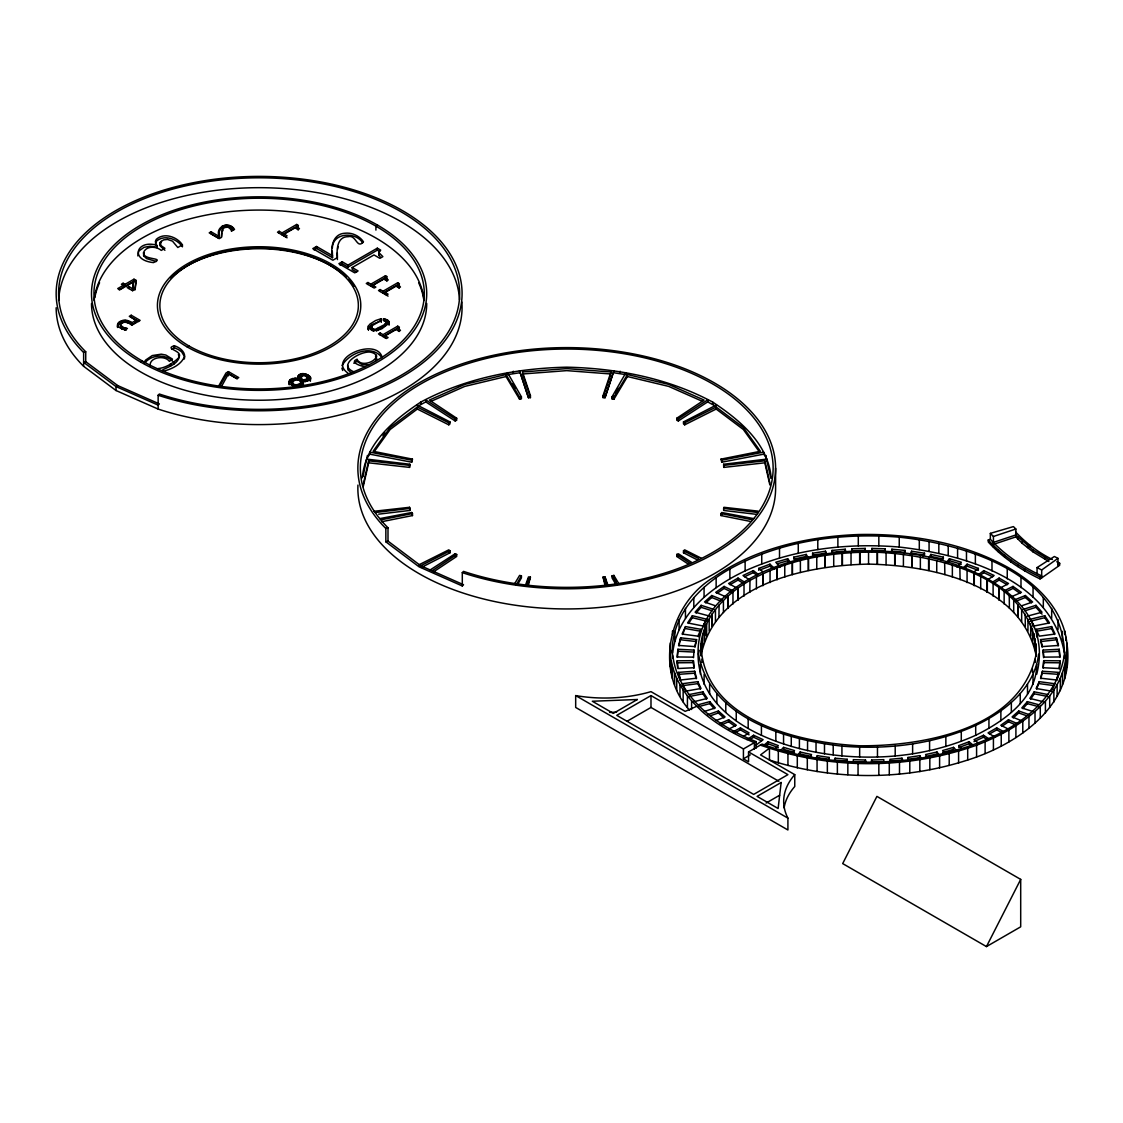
<?xml version="1.0" encoding="UTF-8"?>
<svg xmlns="http://www.w3.org/2000/svg" width="1123" height="1123" viewBox="0 0 1123 1123"><rect width="100%" height="100%" fill="white"/><g stroke="black" fill="none" stroke-linecap="round" stroke-linejoin="round"><path stroke-width="1.5" d="M689.508 710.143C653.432 669.968 669.182 603.444 714.186 576.941C756.2 547.912 807.914 536.485 858.295 534.534C910.121 533.411 963.436 542.395 1009.044 568.013C1036.824 584.086 1063.369 609.536 1066.85 643.1C1076.381 704.051 1018.519 744.086 967.703 760.018C903.875 780.696 833.266 780.696 769.452 760.018L769.452 748.157L760.327 745.125M218.957 236.111C215.181 225.835 229.752 221.147 234.539 229.429L232.222 230.777L228.348 227.099L224.123 227.59L221.807 230.833L221.526 237.332L219.238 238.652L209.201 232.854L211.068 231.773L219.069 236.392L219.069 238.371L211.068 233.752L211.068 231.773M386.424 321.922L384.417 324.659L376.205 328.899L376.205 330.878L386.059 325.165L386.424 321.922L383.434 320.195L383.533 318.651L388.277 320.56L389.232 324.252L388.965 321.403M370.983 326.793L372.99 328.927L372.99 330.906L370.969 329.376L371.334 326.133L381.273 320.406L381.118 318.707L375.573 320.546L370.029 324.028L368.344 326.091L368.428 329.895L368.344 326.091M865.412 763.163L865.51 760.032L853.298 759.667L853.298 761.647L865.51 762.012L865.51 760.032M871.813 551.533L871.897 548.403L885.247 548.81L885.247 550.789L871.897 550.382L871.897 548.403M221.456 236.995L221.807 232.812M184.326 359.023C186.264 352.313 180.045 347.54 174.374 345.786C162.807 349.071 185.927 350.755 177.771 358.658C172.324 363.571 165.474 367.853 158.006 368.611M677.885 649.276L677.885 651.242L694.028 652.07L694.028 650.091L677.885 649.276L677.183 656.969L693.396 657.137M677.323 657.404L677.885 651.242M693.523 657.699L694.028 650.091M700.963 643.872C702.465 720.068 798.832 742.893 859.909 745.784C923.99 746.234 1020.933 728.855 1036.178 654.021C1034.48 577.924 938.266 555.155 877.217 552.249C833.463 551.281 788.5 558.889 749.982 580.451C723.058 595.569 697.523 622.718 700.949 655.874C715.519 583.735 806.272 565.36 868.556 564.111C930.827 565.36 1021.439 583.707 1036.164 655.734M1043.73 660.661L1043.099 667.722L1059.242 668.536L1059.944 660.829L1043.73 660.661L1043.225 668.283M1059.382 668.971L1059.944 660.829M372.99 328.927L374.001 329.123L373.847 330.667L368.428 327.916M289.018 383.968L290.099 379.728L295.967 378.114L296.205 379.813L291.98 381.371L291.966 385.175C295.124 388.614 303.21 386.2 301.146 380.795L298.325 380.136L297.679 377.356C300.248 367.544 320.294 379.953 304.852 381.371L304.333 379.658L307.112 379.069L307.744 376.823C304.838 373.636 298.03 375.966 299.855 380.781L302.508 381.385L303.421 384.333L302.508 379.406L299.855 378.802L299.799 377.918M218.985 233.444C219.125 226.299 229.303 225.288 233.303 229.934M332.352 247.832C332.829 232.447 355.584 231.492 362.645 242.779M135.083 289.86L136.009 282.336L133.988 281.171L125.06 286.323L121.382 284.245L123.123 283.235L125.06 284.344L133.988 279.192L136.009 280.357L134.9 289.397L132.598 290.717L127.152 287.572L128.892 286.562L132.64 288.723L132.64 290.703L133.525 281.887L119.81 289.804L117.718 288.583L123.319 285.354L123.319 287.334L119.122 289.762M303.421 382.353L303.294 383.434C300.178 388.053 290.941 387.323 289.018 381.988M132.64 288.723L133.525 281.887M337.63 249.194L337.995 246.569M884.77 551.926L885.247 548.81M298.016 378.381L298.016 380.36L297.848 376.345M389.063 325.193L389.232 322.287M670.291 654.807L671.091 650.385M1064.436 658.246C1066.696 574.878 967.128 544.29 899.242 537.173C841.464 532.442 781.061 540.472 729.866 568.954C697.987 586.711 668.311 619.208 672.691 658.246M672.691 652.982C677.169 613.691 711.645 586.655 745.125 570.905C793.119 549.105 847.023 542.676 899.242 547.055C964.124 554.355 1050.875 579.187 1064.436 652.982M698.548 653.754L699.166 650.343M698.548 654.162C710.354 718.229 785.539 739.748 841.927 746.107C887.254 749.911 934.041 744.324 975.705 725.402C1004.776 711.729 1034.69 688.259 1038.578 654.162M1036.711 674.277C1055.423 600.3 972.139 562.693 912.634 554.074C861.86 546.69 808.476 551.379 761.422 572.632C732.35 586.304 702.437 609.775 698.548 643.872C690.575 716.671 774.323 747.75 833.21 754.909C881.246 760.748 931.36 755.288 975.705 735.284C1003.443 721.556 1036.711 698.632 1036.711 664.395M1064.436 654.948C1053.037 721.373 977.866 748.606 919.33 758.404C866.816 766.153 812.154 762.236 762.096 744.1L748.55 751.919L748.55 761.801L743.426 758.839L743.426 748.957L650.989 695.586L616.752 715.351L753.687 794.41L787.911 774.645L748.55 751.919M784.107 807.872A102.067 58.929 0 0 1 794.761 786.507L794.761 774.645L760.566 754.909L769.452 748.157C836.256 769.802 910.43 768.75 976.589 745.195C1017.003 729.739 1064.464 699.643 1066.289 651.859M368.176 329.011L371.545 324.856L381.118 320.687L381.118 318.707M846.545 762.391L847.205 759.302L835.133 758.193L834.094 761.254M891.227 552.319L891.887 549.217L905.082 550.424L905.082 552.404L891.887 551.196L891.887 549.217M362.28 477.822C365.326 443.445 393.934 419.876 420.788 402.076C465.652 378.044 516.201 368.302 566.736 367.179C617.271 368.302 667.82 378.044 712.684 402.076C739.524 419.876 768.146 443.445 771.192 477.822M363.052 476.433L366.547 459.096L409.811 464.248L409.558 467.393L368.653 462.816L363.22 486.652M366.828 459.911L367.375 455.503M363.22 484.631L368.653 460.795L409.558 465.371L409.811 464.248M756.537 514.362L723.647 510.446L723.647 508.438L723.914 507.301L757.997 511.119M117.718 323.859L117.62 327.481C115.908 319.76 127.531 318.356 131.784 322.778L131.784 324.744L136.108 322.245L136.108 320.28L129.285 316.335L131.209 315.226L140.136 320.392L131.742 325.221C129.005 322.034 122.716 320.294 120.428 324.856L120.737 327.888L123.109 329.39L123.109 327.411L120.428 324.856M117.522 326.653C119.557 321.066 127.825 321.234 131.784 324.744M304.333 379.658L304.333 381.638L307.112 381.048L308.123 377.609M179.189 357.507C176.901 364.343 168.689 366.8 162.807 369.72M680.664 637.822L678.573 645.43L694.674 646.581L696.583 639.605L680.664 637.822L678.994 645.893M695.053 647.157L696.583 639.605M1042.453 671.231L1040.544 678.208L1056.462 679.991L1058.54 672.368L1042.453 671.231L1040.923 678.783M1056.869 680.44L1058.54 674.347L1042.453 673.21M301.273 381.638C300.122 385.217 294.465 385.779 291.966 383.21L291.629 382.283M347.611 365.48L347.933 369.902L351.05 372.527M527.782 584.957L530.421 577.082L528.47 576.941L525.676 584.746M528.301 585.392L530.421 577.082M605.002 397.753L613.93 370.758L605.002 397.753L603.051 397.612L603.051 395.591L610.968 371.98L566.736 368.611L522.49 371.98L530.421 395.591L530.421 397.612L528.47 397.753L519.542 370.758L528.47 397.753M603.051 397.612L610.449 375.573M904.057 553.485L905.082 550.424M297.427 226.607L298.142 229.752L297.427 226.607L298.395 225.428L296.697 224.446L282.027 232.91L279.15 231.254L277.479 232.208L287.081 237.809M297.553 226.228L297.483 228.952M380.192 256.788L378.886 255.202L378.76 252.493L380.697 250.134L377.314 248.169L347.976 265.112L342.206 261.771L338.879 263.694L354.756 272.861L358.083 270.938L352.173 267.527L352.173 269.506L356.595 272.061M379.027 253.7L378.886 255.202M372.92 285.382L375.868 287.095L374.198 288.05L366.266 283.473L367.937 282.505L370.815 284.175L385.484 275.711L387.182 276.679L386.27 278.237L388.263 279.936L386.775 280.792L383.827 279.094L372.92 285.382L372.92 287.362M388.081 296.121L378.493 290.52L380.15 289.566L383.041 291.236L397.71 282.757L399.395 283.74L398.497 285.298L400.476 286.983L398.988 287.853L396.04 286.14L385.133 292.443L385.133 294.423M385.133 335.847L388.081 337.546L386.424 338.514L378.493 333.924L380.15 332.969L383.041 334.64L397.71 326.161L399.395 327.144L398.497 328.702L400.476 330.401L398.988 331.257L396.04 329.544L385.133 335.847L385.133 337.826M526.238 585.195L528.47 578.949M365.143 366.519C361.578 366.603 349 362.168 357.03 359.346C362.547 370.365 387.351 355.612 370.253 352.117C360.932 350.825 336.689 364.694 353.689 371.741M375.559 360.988L376.682 355.977M299.799 379.897L300.641 378.549M291.629 384.263L293.033 382.494M144.249 252.689L143.646 255.749L146.566 258.571L156.336 261.491M827.946 760.496L829.153 757.449L817.333 755.639L815.761 758.615M910.388 554.271L911.609 551.225L924.51 553.218L924.51 555.197L911.609 553.204L911.609 551.225M164.913 250.289L160.07 245.867L160.407 242.105L163.551 239.887L167.509 239.438L172.493 241.15L177.813 247.495L182.417 244.842C177.069 236.785 164.042 232.208 156.251 239.381L155.381 241.417L157.038 247.327L150.271 246.19L144.095 247.313L138.676 251.131L137.806 255.904M160.042 244.954L161.15 241.277M155.381 243.396L156.251 241.361C164.042 234.188 177.069 238.75 182.417 246.807L182.417 244.842M342.066 365.677C348.804 353.029 372.064 343.891 381.89 357.647M685.507 626.592L682.054 634.046L697.86 636.151L701.019 629.329L685.507 626.592L682.742 634.523M698.492 636.755L700.387 632.67M1052.307 689.719L1055.073 683.767L1039.266 681.661L1036.108 688.469L1051.605 691.207M1036.74 689.087L1039.266 681.661M184.326 357.058C180.635 365.017 171.552 369.06 163.495 371.222M289.102 383.154L291.011 381.076L295.967 380.093L295.967 378.114M120.933 325.824L120.47 327.383M986.457 946.591L1020.695 879.393L876.923 796.389L842.685 863.587L986.457 946.591L1020.695 926.826L1020.695 879.393M922.938 556.208L924.51 553.218M228.432 373.847L221.526 386.438L219.196 385.091L225.99 373.033L228.432 371.629L238.764 377.595L236.841 378.704L228.432 373.847L228.432 375.812M219.196 387.07L225.99 375.012L228.432 373.608L237.276 378.718M715.225 406.007L707.701 401.894L678.334 420.943L676.776 420.255L676.776 418.233L704.093 400.069L668.69 384.389L627.462 374.535L627.462 376.542L613.874 399.283L612.049 398.847L612.049 396.826L625.96 372.625L625.96 374.647L613.93 372.78M612.049 398.847L613.79 395.829M615.53 392.797L618.141 388.263M516.201 584.929L521.423 575.846L519.598 575.411L514.502 583.932M517.942 583.918L521.423 577.868L521.423 575.846M809.767 757.492L811.522 754.544L800.109 752.017L797.4 755.709M929.114 557.373L930.869 554.411L943.334 557.176L943.334 559.156L930.869 556.39L930.869 554.411M613.874 399.283L613.874 397.275L627.462 374.535M389.063 323.213L381.806 328.786L376.261 330.625L376.205 328.899M297.848 378.325L302.48 375.784L302.48 373.805M692.372 615.727L687.585 622.928L702.914 625.974L707.293 619.377L692.372 615.727L692.372 617.692L688.539 623.462M1047.843 694.547L1034.213 691.838L1029.833 698.422L1043.099 701.678M1030.703 699.082L1034.213 693.803L1034.213 691.838M367.375 457.51L369.776 454.169L369.776 452.148L411.706 460.177L412.464 459.125L373.075 451.278L390.144 427.484L417.307 407.045L448.779 422.81L448.779 424.831L417.307 409.053L417.307 407.045M382.929 435.822L384.95 433.001M374.071 451.895L390.144 429.491L417.307 409.053M369.776 454.169L411.706 462.185L412.464 459.125M750.122 521.367L721.008 515.569L721.008 513.548L721.766 512.509L753.631 518.601M721.008 515.569L721.766 514.516M222.27 231.422L223 230.412M940.625 560.868L943.334 557.176M791.589 754.207L794.523 750.571L783.629 747.371L780.26 750.88M946.507 562.384L949.44 558.749L961.344 562.244L956.866 566.918M947.489 563.142L949.44 560.728L949.44 558.749M713.751 609.354L701.145 605.325L695.081 612.203L709.778 616.148M696.092 613.032L701.145 607.304L701.145 605.325M1038.775 704.725L1027.348 701.65L1021.79 707.939L1032.823 711.477M1022.899 708.655L1027.348 703.63L1027.348 701.65M145.611 362.069C152.307 354.686 165.376 353.942 172.493 361.115M158.146 409.067L158.146 395.24L159.34 394.019A200.54 115.781 0 0 0 456.71 313.359A200.54 115.781 0 0 0 223.716 179.624A200.54 115.781 0 0 0 85.727 351.766L83.635 352.468L83.635 366.309L116.02 390.523L158.146 409.067A202.954 117.185 0 0 0 364.877 407.424A202.954 117.185 0 0 0 461.848 302.003M462.297 585.967L462.297 572.632L463.532 571.396A206.393 119.164 0 0 0 769.999 488.884A206.393 119.164 0 0 0 530.898 350.853A206.393 119.164 0 0 0 387.996 527.782L385.849 528.498L385.849 541.819L419.047 566.806L462.297 585.967L463.532 584.732L420.788 565.795L387.996 541.118L387.996 527.782M774.758 749.041L778.337 745.602L768.076 741.756L764.089 745.054M963.562 567.62L967.128 564.181L978.344 568.378L978.344 570.344L967.128 566.146L964.741 568.449M297.553 228.194L298.395 227.407L296.697 226.425L282.027 234.889L282.027 232.91M722.089 599.696L711.771 595.513L704.486 601.984L715.295 605.732M705.707 602.883L711.771 597.492L711.771 595.513M1029.552 714.747L1018.729 710.999L1012.076 716.923L1020.933 720.503M1013.185 717.906L1018.729 712.979L1018.729 710.999M974.357 571.663L978.344 568.378M765.423 745.925L768.076 743.735L768.076 741.756M755.807 745.293L763.121 739.678L753.617 735.242L746.977 739.65M978.877 574.386L983.762 570.638L994.136 575.495L987.496 579.917M980.098 575.425L983.762 572.618L983.762 570.638M418.247 406.007L425.771 401.894L455.138 420.943L456.696 420.255L456.696 418.233L429.379 400.069L464.782 384.389L506.01 374.535L519.598 397.275L519.598 399.283L521.423 398.847L521.423 396.826L507.512 372.625L507.512 374.647L519.542 372.78M448.779 422.81L449.972 421.911L416.97 404.954M448.779 424.831L449.972 423.918L449.972 421.911M697.004 559.717L683.5 552.783L683.5 550.775L684.693 549.863L701.173 558.131M683.5 552.783L684.693 551.884M733.277 591.007L724.096 586.403L715.688 592.397L725.767 596.776M717.092 593.379L724.096 588.382L724.096 586.403M1040.066 578.906L1040.066 576.941L1041.681 575.902C1022.576 566.834 1004.65 554.987 990.346 539.293L988.24 539.995L988.24 541.974C1002.699 557.78 1020.807 569.74 1040.066 578.906L1041.681 577.882L1041.681 569.979L1057.964 558.356L1054.371 556.489L1037.062 567.578L1037.062 573.516M1041.681 577.882L1059.677 565.276L1059.677 563.297L1056.757 561.781M1017.115 723.535L1008.482 719.773L1000.79 725.261L1008.44 729.108M1002.067 726.328L1008.482 721.752L1008.482 719.773M432.257 570.695L456.696 554.439L455.138 553.751L430.179 569.951M433.689 571.761L456.696 556.461L456.696 554.439M749.631 739.86L753.617 737.221L753.617 735.242M676.776 418.233L678.334 418.921L707.701 399.872L707.701 401.894M743.552 736.309L749.083 732.884L740.436 727.886L733.024 731.873M992.199 582.36L999.105 578.078L1008.552 583.539L1001.14 587.526M993.574 583.483L999.105 580.058L999.105 578.078M160.042 242.975L161.136 245.726L164.913 248.309L161.277 250.401C156.251 246.134 146.088 245.558 143.463 252.717C143.14 260.592 166.036 257.293 153.43 262.6C129.089 260.017 136.866 239.101 157.038 245.347M284.133 236.111L284.133 234.131L295.04 227.829L297.988 229.527L299.476 228.671L298.142 227.772M131.784 322.778L136.108 320.28M285.424 236.785L287.081 235.83L284.133 234.131M314.033 249.882L316.518 248.45L332.52 257.686L332.52 255.707L316.518 246.47L312.784 248.632L332.871 260.227L337.447 257.588L337.293 252.956M377.623 225.162L375.91 226.144L375.91 230.103M171.594 349.365L174.374 347.751L178.529 349.632L181.645 351.822L184.495 356.595M117.718 385.568L85.727 361.648L83.635 362.35L116.006 386.565L158.146 405.122L159.34 403.901L117.718 385.568L116.006 386.565L116.02 390.523M339.988 265.028L342.206 263.751L347.976 267.092L377.314 250.148L379.574 251.454M352.173 267.527L373.987 254.935L379.897 258.346L382.859 256.634L378.76 252.493M386.93 279.023L386.93 281.003L386.214 279.838L387.182 278.658L385.484 277.69L370.815 286.154L370.815 284.175M399.142 286.084L399.142 288.064L398.426 286.898L399.395 285.719L397.71 284.737L383.041 293.201L383.041 291.236M386.424 295.11L388.081 294.142L385.133 292.443M399.142 329.488L399.142 331.467L398.426 330.302L399.395 329.123L397.71 328.141L383.041 336.605L383.041 334.64M353.773 363.206L357.03 361.325L357.03 359.346M744.928 582.36L738.022 578.078L728.574 583.539L735.986 587.526M729.922 584.732L738.022 580.058L738.022 578.078M627.167 721.205L650.989 707.448L778.885 781.299M1057.964 564.293L1059.677 563.297M743.426 748.957L756.116 741.629L756.116 748.213M743.426 758.839L750.276 754.881M766.111 803.043L779.643 795.238M1004.102 731.873L996.691 727.886L988.043 732.884L994.964 737.151M989.489 734.021L996.691 729.866L1002.628 733.052M734.498 733.052L740.436 729.866L749.083 734.849M684.693 424.831L684.693 422.81L716.165 407.045L716.165 409.053L684.693 424.831L683.5 423.918L683.5 421.911L716.502 404.954M419.974 566.189L449.972 550.775L448.779 549.863L418.809 564.883M421.462 567.424L449.972 552.783L449.972 550.775M728.687 729.108L736.337 725.261L728.645 719.773L720.011 723.535M1003.85 591.007L1013.016 586.403L1021.425 592.397L1011.36 596.776M1005.38 592.214L1013.016 588.382L1020.035 593.379M754.389 749.209L754.389 742.626L743.51 738.064A198.56 114.63 0 0 1 701.973 711.392L696.85 706.255L685.184 711.378L650.989 691.642A102.067 58.929 0 0 1 575.678 695.586L575.678 707.448L787.911 829.981L787.911 818.134A102.067 58.929 0 0 1 794.761 774.645M758.25 574.386L753.365 570.638L742.991 575.495L749.631 579.917M744.465 576.787L753.365 572.618L757.028 575.425M988.816 738.78L983.509 735.242L973.992 739.678L978.877 743.426M973.992 741.657L983.509 737.221L987.496 739.86M430.923 401.402L464.782 386.396L506.01 376.542L519.598 399.283M425.771 401.894L425.771 399.872L455.138 418.921L456.696 418.233M688.273 564.111L676.776 556.461L676.776 554.439L678.334 553.751L691.543 562.328M676.776 556.461L678.334 555.773M721.443 724.882L728.645 721.752L735.06 726.328M716.193 720.503L725.051 716.923L718.383 710.999L707.574 714.747M1015.024 599.696L1025.355 595.513L1032.641 601.984L1021.818 605.732M1016.497 601.072L1025.355 597.492L1031.419 602.883M758.769 570.358L758.769 568.378L769.971 564.181L774.744 568.757M760.369 569.754L769.971 566.146L772.357 568.449M971.704 745.925L969.051 743.735L958.789 747.581L958.789 745.602L969.051 741.756L973.037 745.04M710.662 715.66L718.383 712.979L723.942 717.906M385.849 541.819L387.996 541.118M1015.838 529.017L1013.423 526.589L990.346 533.369L993.434 536.471L1015.838 529.017L1015.838 536.92L1022.323 543.406L1032.795 551.73L1048.854 561.528M993.434 542.395L1015.838 534.941L1032.795 549.765L1048.854 559.549M995.034 543.841L1015.838 536.92M704.303 711.477L715.323 707.939L709.778 701.65L698.352 704.725M1023.376 609.354L1035.967 605.325L1042.046 612.203L1027.348 616.148M1024.948 610.828L1035.967 607.304L1042.046 614.169M790.606 562.384L787.672 558.749L775.768 562.244L780.26 566.933M777.256 563.788L787.672 560.728L789.623 563.142M956.866 750.88L953.497 747.371L942.604 750.571L945.538 754.207M942.604 752.55L953.497 749.35L953.497 747.371M698.352 706.704L709.778 703.63L714.214 708.655M694.028 701.678L707.293 698.422L702.914 691.838L689.283 694.547M1029.833 619.377L1044.755 615.727L1049.542 622.928L1034.213 625.974L1030.703 620.696M1029.833 621.356L1044.755 617.692L1048.587 623.462M519.598 397.275L521.423 396.826M615.53 583.918L612.049 577.868L612.049 575.846L613.874 575.411L618.97 583.932M806.244 554.411L806.244 556.39L793.764 559.156L793.764 557.176L806.244 554.411L807.999 557.359M939.726 755.709L937.017 752.017L925.605 754.544L927.359 757.492M925.605 756.523L937.017 753.982L937.017 752.017M381.638 519.696L412.464 513.548L412.464 515.569L381.638 521.718M770.799 478.131L766.097 457.51L763.696 454.169L721.766 462.185L721.008 459.125L760.397 451.278L743.328 427.484L716.165 407.045M689.283 696.513L702.914 693.803L706.409 699.082M379.841 518.601L411.706 512.509L412.464 513.548M721.008 459.125L721.766 460.177L763.696 452.148L763.696 454.169M685.507 691.207L701.019 688.469L697.86 681.661L682.054 683.767L684.819 689.719M1036.108 629.329L1051.605 626.592L1055.073 634.046L1039.266 636.151L1036.108 629.329L1036.108 631.308L1051.605 628.571L1054.371 634.523M368.821 364.736L362.027 364.512L357.03 361.325M825.503 551.225L825.503 553.204L812.603 555.197L812.603 553.218L825.503 551.225L826.725 554.271M919.779 755.639L919.779 757.604L907.974 759.443L907.974 757.464L919.779 755.639L921.365 758.615M682.054 685.732L697.86 683.626L700.387 689.087M769.859 484.954L764.819 462.816L723.914 467.393L723.647 466.256L723.647 464.248L766.911 459.096L766.911 461.104M375.208 512.551L409.811 508.438L409.558 507.301L373.762 511.302M378.662 514.166L409.811 510.446L409.811 508.438M723.647 464.248L723.914 465.371L764.819 460.795L769.859 482.932M1040.544 639.605L1056.462 637.822L1058.54 645.43L1042.453 646.581L1040.544 639.605L1042.074 647.157M1040.544 641.584L1056.462 639.787L1058.133 645.893M845.24 549.217L845.24 551.196L832.045 552.404L832.045 550.424L845.24 549.217L845.9 552.319M903.018 761.254L901.994 758.193L889.907 759.302L890.567 762.391M889.907 761.282L901.994 760.173L901.994 758.193M528.47 395.745L530.421 395.591M604.637 583.82L603.051 577.082L605.002 576.941L607.796 584.746M678.573 672.368L694.674 671.231L696.583 678.208L680.664 679.991L678.573 672.368L678.573 674.347L694.674 673.21L696.204 678.783M1043.099 650.091L1059.242 649.276L1059.944 656.969L1043.73 657.137L1043.099 650.091L1043.604 657.699M1043.099 652.07L1059.242 651.242L1059.242 649.276M609.635 712.431L616.569 712.164M865.215 548.403L865.215 550.382L851.88 550.789L851.88 548.81L865.215 548.403L865.314 551.533M871.616 760.032L883.829 759.667L883.829 761.647L871.616 762.012L871.616 760.032L871.715 763.163M677.183 660.829L693.396 660.661L694.028 667.722L677.885 668.536L677.183 660.829L677.604 667.427M677.183 662.809L693.396 662.64L693.902 668.283M1043.73 662.64L1059.944 662.809M603.051 395.591L605.002 395.745M680.664 639.787L696.583 641.584M723.647 508.438L758.264 512.551M1039.266 683.626L1053.486 685.521M123.109 327.411L127.418 328.492L125.116 329.825L122.477 329.081L118.827 327.144L117.522 324.673M685.507 628.571L701.019 631.308L701.019 629.329M721.008 513.548L751.834 519.696M1034.213 693.803L1047.843 696.513M811.522 756.509L800.109 753.982L800.109 752.017M310.51 377.174L310.51 379.139L304.923 375.882L304.923 373.903M627.462 376.542L668.69 386.396L702.549 401.402M612.049 396.826L613.874 397.275M692.372 617.692L707.293 621.356M388.965 323.368L384.305 320.701L384.305 318.721M1027.348 703.63L1038.775 706.704M949.44 560.728L961.344 564.223M794.523 752.55L783.629 749.35L783.629 747.371M701.145 607.304L712.179 610.828M1018.729 712.979L1026.45 715.66M768.076 743.735L778.337 747.581M711.771 597.492L720.615 601.072M756.116 741.629C718.355 726.609 678.011 698.422 672.691 654.948M1008.482 721.752L1015.669 724.882M983.762 572.618L992.662 576.787M753.617 737.221L761.534 740.927M724.096 588.382L731.747 592.214M683.5 550.775L698.492 558.482M1052.363 559.507C1038.621 552.586 1026.071 543.265 1015.627 531.951M1037.062 567.578L1041.681 569.979M988.24 539.995C1002.699 555.801 1020.807 567.761 1040.066 576.941M999.105 580.058L1007.205 584.732M138.648 321.501L131.209 317.205L131.209 315.226M575.678 695.586L787.911 818.134M738.022 580.058L743.552 583.483M676.776 554.439L689.704 563.044M347.877 373.061C326.386 357.998 376.724 336.942 382.115 357.282M716.165 409.053L743.328 429.491L759.387 451.895M683.5 421.911L684.693 422.81M448.779 551.884L449.972 552.783M306.818 378.072L308.123 379.588M758.769 568.378L762.756 571.663M958.789 745.602L962.369 749.041M670.277 654.948C672.452 674.614 682.7 692.68 696.85 706.255M375.503 356.159L376.71 358.939M793.764 557.176L796.488 560.868M412.464 515.569L411.706 512.509M614.716 578.85L616.415 581.686M512.734 383.715L515.331 388.263M612.049 575.846L617.271 584.929M812.603 553.218L814.175 556.208M178.346 354.657L179.034 356.047M150.159 365.677C149.275 357.184 164.73 354.91 169.391 361.325L172.493 359.135L165.783 355.022L161.263 354.18L152.251 355.556L145.611 360.09A14.641 8.451 0 0 0 144.305 363.431M907.974 757.464L909.195 760.496M606.673 583.637L605.002 576.941M341.897 368.162L342.712 370.506M832.045 550.424L833.069 553.485M603.051 577.082L605.69 584.957M530.421 397.612L522.49 373.987L566.736 370.632L610.968 373.987L610.968 371.98M678.994 675.878L680.243 680.44M409.811 510.446L409.558 507.301M851.88 548.81L852.357 551.926M301.146 382.761L301.273 383.617M381.118 320.687L381.273 322.385M1059.242 651.242L1059.803 657.404M332.296 251.187L332.52 255.707M332.52 257.686C330.359 247.734 332.576 233.766 345.084 233.219C352.187 232.433 359.444 235.9 363.459 241.782C356.917 249.573 356.23 234.525 348.327 236.658C336.296 236.518 336.619 251.047 337.447 259.567M218.957 234.131L219.069 238.371M1066.822 642.946L1066.836 666.95M1065.769 637.05L1065.769 640.447M1065.755 660.984L1065.755 672.845M1064.688 631.154L1064.688 634.551M1064.632 631.014L1064.632 634.411M1064.646 667.02L1064.646 678.882M1062.498 672.817L1062.498 684.679M1062.288 631.308L1062.288 641.191M1060.323 678.755L1060.323 690.617M1057.964 558.356L1057.964 566.259M1058.02 619.714L1058.02 629.596M1057.136 684.398L1057.136 696.26M1056.462 637.822L1056.462 639.787M1053.879 690.168L1053.879 702.029M1051.675 608.441L1051.675 618.324M1051.605 626.592L1051.605 628.571M1049.696 695.586L1049.696 707.434M1045.415 701.131L1045.415 712.993M1044.727 557.401L1044.727 559.38M1044.755 615.727L1044.755 617.692M1043.323 597.604L1043.323 607.487M1040.277 706.255L1040.277 718.116M1036.711 633.639L1036.711 636.938M1036.164 643.872L1036.178 655.874M1035.967 605.325L1035.967 607.304M1035.238 638.903L1035.238 650.764M1035.238 659.131L1035.238 662.528M1035.013 711.519L1035.013 723.38M1034.311 633.793L1034.353 645.795M1033.062 587.343L1033.062 597.225M1033.006 623.574L1033.006 626.873M1033.006 674.46L1033.006 684.342M1032.795 549.765L1032.795 551.73M1032.5 628.908L1032.5 640.756M1032.5 669.14L1032.5 672.523M1030.647 623.869L1030.703 635.871M1029.524 544.781L1029.524 546.761M1028.963 716.306L1028.963 728.167M1027.952 619.124L1027.952 630.972M1027.559 545.596L1027.559 547.575M1027.503 684.244L1027.503 694.126M1025.355 595.513L1025.355 597.492M1025.201 614.225L1025.299 626.227M1024.625 568.898L1024.625 570.877M1022.786 721.219L1022.786 733.08M1022.323 541.44L1022.323 543.406M1021.663 609.663L1021.663 621.524M1020.989 577.755L1020.989 587.638M1020.26 693.649L1020.26 703.531M1018.154 605.1L1018.154 616.948M1018.042 604.96L1018.042 616.822M1017.873 536.976L1017.873 538.956M1017.747 564.504L1017.747 566.483M1015.908 725.612L1015.908 737.474M1013.704 600.637L1013.704 612.498M1013.016 586.403L1013.016 588.382M1011.346 702.549L1011.346 712.431M1010.728 559.984L1010.728 561.963M1009.254 596.187L1009.395 608.161M1008.875 730.132L1008.875 741.994M1007.247 568.954L1007.247 578.836M1004.678 555.183L1004.678 557.162M1004.144 592.144L1004.144 604.006M1001.239 734.091L1001.239 745.953M1000.874 710.873L1000.874 720.755M999.077 588.101L999.077 599.963M998.909 587.989L998.909 599.836M998.515 550.256L998.515 552.235M996.691 727.886L996.691 729.866M993.434 536.471L993.434 544.374M993.378 545.132L993.378 547.112M993.42 738.148L993.42 750.01M993.111 584.269L993.111 596.131M991.988 561.023L991.988 570.905M990.346 533.369L990.346 539.293M988.942 718.523L988.942 728.406M987.328 580.549L987.328 592.411M987.145 580.451L987.145 592.312M985.11 741.629L985.11 753.491M983.509 735.242L983.509 737.221M980.702 577.11L980.702 588.971M976.589 745.195L976.589 757.056M975.705 725.402L975.705 735.284M975.368 554.046L975.368 563.928M974.287 573.769L974.287 585.616M974.09 573.671L974.09 585.532M969.051 741.756L969.051 743.735M967.703 748.157L967.703 760.018M967.128 564.181L967.128 566.146M967.071 570.737L967.071 582.598M966.482 551.084L966.482 560.967M961.288 731.452L961.288 741.334M959.87 567.719L960.081 579.65M958.593 751.189L958.593 763.05M957.582 548.122L957.582 558.005M952.36 565.22L952.36 577.082M949.202 753.603L949.202 765.451M948.219 545.708L948.219 555.59M945.861 736.604L945.861 746.486M944.64 562.651L944.878 574.583M939.6 756.06L939.6 767.921M938.828 543.307L938.828 553.19M936.736 560.63L936.736 572.477M929.83 757.885L929.83 769.746M929.577 740.787L929.577 750.669M929.072 541.468L929.072 551.351M928.833 558.594L928.833 570.442M928.595 558.538L928.595 570.4M920.355 556.994L920.355 568.856M919.835 759.766L919.835 771.627M919.302 539.644L919.302 549.526M912.62 743.959L912.62 753.842M912.129 555.45L912.129 567.312M911.876 555.408L911.876 567.269M909.784 760.987L909.784 772.849M903.411 554.369L903.411 566.231M899.495 762.25L899.495 774.112M899.242 537.173L899.242 547.055M895.199 746.107L895.199 755.99M894.947 553.33L894.947 565.192M894.694 553.302L894.694 565.164M889.29 762.868L889.29 774.73M886.075 552.783L886.075 564.644M878.832 535.938L878.832 545.82M878.832 763.5L878.832 775.361M877.47 552.263L877.47 564.111M877.47 747.174L877.47 757.056M877.217 552.249L877.217 564.111M868.556 552.263L868.556 564.111M859.909 552.249L859.909 564.111M859.657 552.263L859.657 564.111M859.657 747.174L859.657 757.056M858.295 535.938L858.295 545.82M858.042 763.5L858.042 775.347M851.037 552.783L851.037 564.644M847.837 762.868L847.837 774.73M847.205 759.302L847.205 761.282L835.133 760.173L835.133 758.193M842.432 553.302L842.432 565.164M842.18 553.33L842.18 565.192M841.927 746.107L841.927 755.99M837.884 537.173L837.884 547.055M837.379 762.236L837.379 774.084M833.715 554.369L833.715 566.231M833.21 745.026L833.21 754.909M829.153 757.449L829.153 759.429L817.333 757.604L817.333 755.639M827.356 760.987L827.356 772.849M825.251 555.408L825.251 567.269M824.998 555.45L824.998 567.297M824.493 743.959L824.493 753.842M817.797 539.644L817.797 549.526M817.067 759.724L817.067 771.585M816.772 556.994L816.772 568.856M816.028 742.373L816.028 752.256M808.532 558.538L808.532 570.386M808.293 558.58L808.293 570.442M807.549 740.787L807.549 750.669M807.311 757.885L807.311 769.746M800.39 560.63L800.39 572.477M799.408 738.681L799.408 748.564M798.271 543.307L798.271 553.19M797.302 756.018L797.302 767.879M792.473 562.651L792.473 574.513M792.248 562.721L792.248 574.569M791.266 736.604L791.266 746.486M787.939 753.589L787.939 765.451M787.672 558.749L787.672 560.728M784.766 565.22L784.766 577.082M783.559 734.021L783.559 743.903M779.516 548.122L779.516 558.005M778.323 751.133L778.323 762.994M777.256 567.719L777.256 579.58M777.046 567.789L777.046 579.65M775.839 731.452L775.839 741.334M775.6 468.193L775.6 488.351A208.864 120.582 0 0 1 563.886 608.933A208.864 120.582 0 0 1 357.942 485.066M769.971 564.181L769.971 566.146M770.055 570.737L770.055 582.598M766.097 455.503L766.097 457.51M764.819 460.795L764.819 462.816M763.036 573.671L763.036 585.532M762.84 573.769L762.84 585.616M761.745 554.046L761.745 563.928M761.422 725.402L761.422 735.284M756.411 577.11L756.411 588.971M753.365 570.638L753.365 572.618M749.982 580.451L749.799 592.411M748.171 718.523L748.171 728.406M745.125 561.023L745.125 570.905M744.016 584.269L744.016 596.131M740.436 727.886L740.436 729.866M738.204 587.989L738.204 599.836M738.05 588.101L738.05 599.963M736.253 710.873L736.253 720.755M732.968 592.144L732.968 604.006M729.866 568.954L729.866 578.836M728.645 719.773L728.645 721.752M727.872 596.187L727.872 608.048M727.732 596.313L727.732 608.161M725.781 702.549L725.781 712.431M723.914 465.371L723.914 467.393M723.423 600.637L723.423 612.498M721.766 460.177L721.766 462.185M719.085 604.96L718.959 616.948M718.383 710.999L718.383 712.979M716.867 693.649L716.867 703.531M716.137 577.755L716.137 587.638M715.449 609.663L715.449 621.524M712.684 402.076L712.684 404.098M711.926 614.225L711.926 626.087M711.828 614.365L711.828 626.227M709.778 701.65L709.778 703.63M709.624 684.244L709.624 694.126M709.174 619.124L709.174 630.972M706.479 623.869L706.479 635.73M706.409 624.009L706.409 635.871M704.626 628.908L704.626 640.756M704.065 587.343L704.065 597.225M704.107 623.574L704.107 626.873M704.107 674.46L704.107 684.342M702.816 633.793L702.773 645.795M702.914 691.838L702.914 693.803M701.889 638.903L701.889 650.764M701.889 659.131L701.889 662.528M700.401 664.395L700.401 674.277M697.86 681.661L697.86 683.626M694.674 671.231L694.674 673.21M693.803 597.604L693.803 607.487M693.396 660.661L693.396 662.64M691.586 701.005L691.586 709.469M687.43 695.586L687.43 707.434M685.451 608.441L685.451 618.324M683.149 690.027L683.149 701.889M679.991 684.398L679.991 696.26M679.106 619.714L679.106 629.596M678.334 418.921L678.334 420.943M676.734 678.615L676.734 690.477M674.839 631.308L674.839 641.191M674.614 672.817L674.614 684.679M672.466 631.014L672.452 634.551M672.438 666.88L672.438 678.741M671.372 660.984L671.372 672.845M670.291 642.946L670.277 666.809M650.989 695.586L650.989 707.448M620.149 371.236L620.149 373.257M613.874 575.411L613.874 577.433M513.309 371.236L513.309 373.257M506.01 374.535L506.01 376.542M455.138 418.921L455.138 420.943M455.138 553.751L455.138 555.773M420.788 402.076L420.788 404.098M411.706 460.177L411.706 462.185M409.558 465.371L409.558 467.393M398.553 284.54L398.497 287.263M398.553 327.944L398.497 330.667M397.71 282.757L397.71 284.737M397.71 326.161L397.71 328.141M388.277 320.56L388.277 322.54M387.168 319.774L387.168 321.74M386.34 277.479L386.27 280.217M386.41 322.526L386.41 324.505M386.087 321.346L386.059 325.165M385.779 319.114L385.779 321.094M385.484 275.711L385.484 277.69M385.4 323.901L385.4 325.867M383.533 318.651L383.533 320.631M380.15 289.566L380.15 291.545M380.15 332.969L380.15 334.949M377.314 248.169L377.314 250.148M377.454 328.506L377.454 330.485M376.289 355.05L376.289 357.03M376.345 357.984L376.345 359.964M374.001 329.123L374.001 331.103M371.98 325.445L371.98 327.425M372.036 328.506L372.036 330.485M371.306 327.972L371.306 329.937M370.969 327.397L370.969 329.376M368.653 460.795L368.653 462.816M367.937 282.505L367.937 284.484M347.976 265.112L347.976 267.092M342.206 261.771L342.206 263.751M316.518 246.47L316.518 248.45M310.383 379.307L310.383 381.273M310.06 376.472L310.06 378.437M309.358 375.798L309.358 377.777M308.418 375.166L308.418 377.146M307.913 378.381L307.913 380.36M307.744 376.823L307.744 378.802M307.295 374.605L307.295 376.57M307.112 379.069L307.112 381.048M306.256 379.434L306.256 381.413M306.13 374.184L306.13 376.163M305.358 379.63L305.358 381.609M303.701 373.791L303.701 375.756M303.013 381.23L303.013 383.21M302.508 379.406L302.508 381.385M301.497 375.98L301.497 377.96M301.638 379.237L301.638 381.216M301.371 373.973L301.371 375.952M301.146 380.795L301.062 384.417M300.332 374.282L300.332 376.261M300.473 383.196L300.473 385.175M300.066 377.202L299.855 380.781M299.532 383.884L299.532 385.863M299.378 374.731L299.378 376.71M298.451 375.447L298.451 377.426M297.96 384.529L297.96 386.509M297.679 377.356L297.679 379.321M297.104 384.698L297.104 386.677M296.697 224.446L296.697 226.425M296.205 384.768L296.205 386.747M295.307 384.74L295.307 386.719M294.479 384.613L294.479 386.593M294.184 378.1L294.184 380.079M293.707 384.375L293.707 386.354M293.005 384.038L293.005 386.017M292.556 378.423L292.556 380.388M291.98 381.371L291.966 385.175M291.011 379.097L291.011 381.076M290.099 379.728L290.099 381.708M289.467 380.43L289.467 382.396M289.102 381.174L289.215 384.782M279.15 231.254L279.15 233.233M232.377 227.141L232.377 229.12M231.338 226.453L231.338 228.432M231.422 229.274L231.422 231.254M230.187 225.877L230.187 227.857M229.008 225.456L229.008 227.436M228.432 371.629L228.432 373.608M227.801 225.204L227.801 227.169M226.565 225.091L226.565 227.071M225.344 225.147L225.344 227.127M224.179 225.358L224.179 227.337M223.07 225.723L223.07 227.702M222.003 226.242L222.003 228.222M174.374 345.786L174.374 347.751M174.009 361.943L174.009 363.922M170.907 363.74L170.907 365.719M170.036 364.315L170.036 366.295M160.407 242.105L160.407 244.084M156.729 245.53L156.729 247.509M143.646 253.77L143.646 255.749M136.009 280.357L136.009 282.336M133.988 279.192L133.988 281.171M131.068 322.287L131.068 324.266M130.394 321.866L130.394 323.845M128.892 286.562L128.892 288.541M128.078 320.771L128.078 322.75M126.927 320.462L126.927 322.441M126.127 328.239L126.127 330.204L124.639 329.867L124.639 327.888M125.608 320.28L125.608 322.259M125.06 284.344L125.06 286.323M124.204 320.266L124.204 322.245M123.123 283.235L123.123 285.214M122.842 320.448L122.842 322.427M121.775 326.793L121.775 328.772M121.452 320.869L121.452 322.848M120.737 325.923L120.737 327.888M120.007 321.585L120.007 323.55M118.968 322.287L118.968 324.266M118.196 323.059L118.196 325.038M85.727 351.766L85.727 361.648M385.849 528.498A208.864 120.582 0 0 1 530.463 349.45A208.864 120.582 0 0 1 772.427 489.137A208.864 120.582 0 0 1 462.297 572.632M83.635 352.468A202.954 117.185 0 0 1 223.28 178.248A202.954 117.185 0 0 1 459.096 313.598A202.954 117.185 0 0 1 158.146 395.24M58.635 300.459A200.54 115.781 0 0 1 258.529 187.681A200.54 115.781 0 0 1 459.546 299.785M426.712 303.463A167.594 96.76 0 0 1 259.118 400.223A167.594 96.76 0 0 1 91.51 303.463M94.15 300.487A165.179 95.371 0 0 1 259.104 210.071A165.179 95.371 0 0 1 424.059 300.473M171.061 278.069A101.66 58.691 0 0 1 346.038 276.974M348.439 279.402A101.66 58.691 0 0 1 354.026 286.393M83.635 366.309A202.954 117.185 0 0 1 56.15 307.758M94.837 297.469A165.179 95.371 0 0 1 99.554 282.743M418.654 282.729A165.179 95.371 0 0 1 423.666 299.125M781.145 782.506L778.127 808.518L757.099 796.389L781.145 782.506M637.359 699.503L613.326 713.386L592.312 701.243L637.359 699.503M142.312 361.016A165.179 95.371 0 0 0 418.668 318.258A165.179 95.371 0 0 0 216.36 201.466A165.179 95.371 0 0 0 142.312 361.016M188.931 345.954A99.245 57.301 0 0 0 354.98 320.266A99.245 57.301 0 0 0 233.43 250.092A99.245 57.301 0 0 0 188.931 345.954M140.6 362.013A167.594 96.76 0 0 0 420.999 318.623A167.594 96.76 0 0 0 215.728 200.119A167.594 96.76 0 0 0 140.6 362.013M187.218 346.951A101.66 58.691 0 0 0 357.311 320.631A101.66 58.691 0 0 0 232.798 248.744A101.66 58.691 0 0 0 187.218 346.951"/></g></svg>
